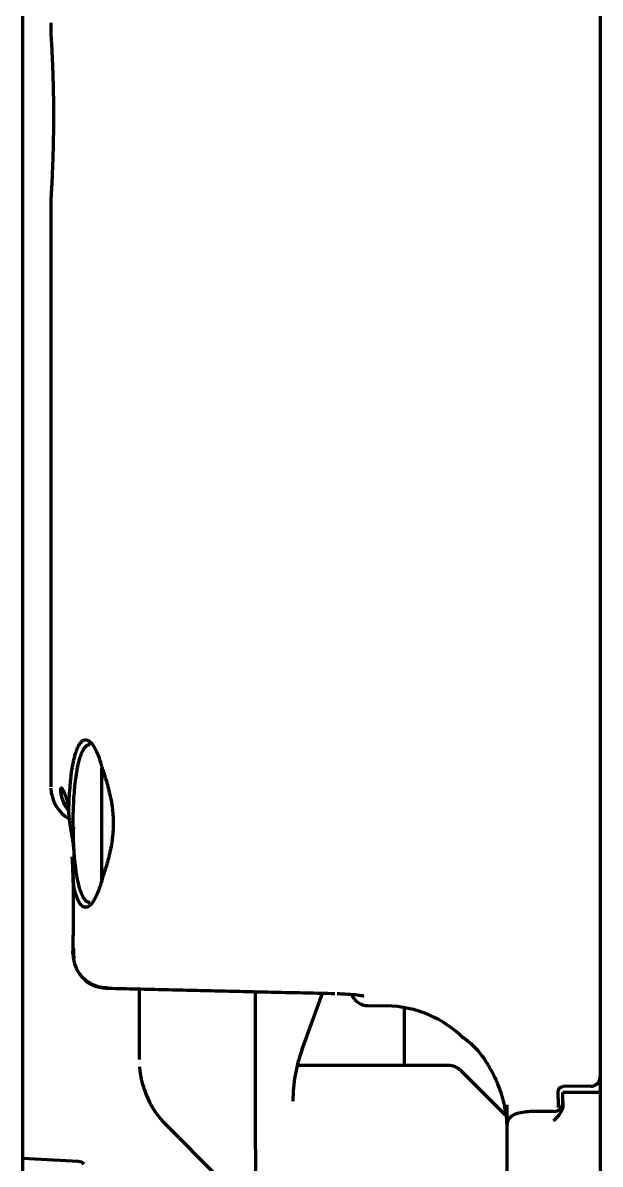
# Model space of a CAD drawing. Header units: inches. Extents: x -2983 to 7024, y 422 to 5529.
# Drawn here: x 1125 to 1156, y 3142.6 to 3203.9 of the extents above; entities that cross this region are included whole.
import ezdxf

# ---------------------------------------------------------------- set-up
doc = ezdxf.new("R2010")
doc.units = ezdxf.units.IN

msp = doc.modelspace()

# ---------------------------------------------------------------- linework, layer by layer
at = {"linetype": 'Continuous', "lineweight": 70}
for p, q in [((1156.001, 3937.292), (1156.001, 2272.092)), ((1125.001, 2297.892), (1125.001, 3935.892)), ((1126.501, 3203.906), (1126.501, 3203.383)), ((1126.501, 3194.401), (1126.501, 3162.862)), ((1129.251, 3157.714), (1129.251, 3163.889)), ((1129.615, 3152.044), (1129.621, 3152.051)), ((1131.251, 3152.006), (1131.251, 3148.213)), ((1137.501, 3143.392), (1137.501, 3151.86)), ((1139.983, 3148.718), (1141.096, 3151.776)), ((1143.549, 3151.109), (1144.544, 3151.092)), ((1145.49, 3147.896), (1145.49, 3151.012)), ((1147.836, 3147.892), (1139.732, 3147.892)), ((1150.917, 3145.225), (1148.543, 3147.599)), ((1153.751, 3146.127), (1153.751, 3146.496)), ((1155.501, 3146.774), (1154.001, 3146.755)), ((1154.001, 3145.943), (1154.001, 3146.443)), ((1156.001, 3146.443), (1154.001, 3146.443)), ((1150.989, 3145.774), (1150.989, 3144.694)), ((1154.001, 3145.943), (1154.001, 3145.786)), ((1153.501, 3145.42), (1152.501, 3145.42)), ((1133.389, 3144.003), (1132.715, 3144.678)), ((1150.989, 3144.694), (1151.001, 3144.611)), ((1151.001, 3136.135), (1151.001, 3144.707)), ((1133.389, 3144.003), (1134.689, 3142.703)), ((1137.501, 3143.392), (1137.501, 3140.392)), ((1127.975, 3142.736), (1125.001, 3142.892)), ((1134.689, 3142.703), (1136.707, 3140.686))]:
    msp.add_line(p, q, dxfattribs=at)
for centre, radius, start, end in [((1128.501, 3162.862), 2, 182.05599, 239.94573), ((1143.556, 3152.109), 1, 203.34829, 269.32734), ((1144.439, 3145.093), 6, 44.73938, 89), ((1147.501, 3145.981), 8, 160, 180), ((1136.251, 3148.213), 5, 184.51218, 225), ((1147.836, 3146.892), 1, 45, 90), ((1153.501, 3145.92), 0.5, 270, 0), ((1127.949, 3142.237), 0.5, 45, 87)]:
    msp.add_arc(centre, radius, start, end, dxfattribs=at)
msp.add_ellipse((1129.007, 3162.818), major_axis=(0.174, 1.992), ratio=0.992492, start_param=1.657411, end_param=2.317524, dxfattribs=at)
for points, knots in [([(1126.501, 3203.392), (1126.501, 3203.392), (1126.501, 3203.392), (1126.501, 3203.39), (1126.501, 3203.386), (1126.502, 3203.378), (1126.503, 3203.356), (1126.506, 3203.313), (1126.51, 3203.242), (1126.514, 3203.178), (1126.516, 3203.155), (1126.518, 3203.118), (1126.519, 3203.105), (1126.52, 3203.078), (1126.521, 3203.065), (1126.525, 3202.994), (1126.533, 3202.869), (1126.541, 3202.718), (1126.55, 3202.556), (1126.554, 3202.469), (1126.56, 3202.351), (1126.561, 3202.327), (1126.564, 3202.279), (1126.567, 3202.206), (1126.571, 3202.13), (1126.578, 3201.974), (1126.588, 3201.757), (1126.597, 3201.522), (1126.603, 3201.338), (1126.606, 3201.276), (1126.609, 3201.18), (1126.61, 3201.148), (1126.612, 3201.084), (1126.613, 3201.051), (1126.618, 3200.889), (1126.625, 3200.623), (1126.631, 3200.347), (1126.635, 3200.136), (1126.637, 3200.029), (1126.639, 3199.921), (1126.64, 3199.849), (1126.64, 3199.813), (1126.643, 3199.63), (1126.645, 3199.337), (1126.646, 3199.041), (1126.646, 3198.818), (1126.646, 3198.743), (1126.646, 3198.595), (1126.645, 3198.521), (1126.644, 3198.301), (1126.641, 3198.011), (1126.637, 3197.726), (1126.633, 3197.514), (1126.631, 3197.444), (1126.629, 3197.339), (1126.628, 3197.305), (1126.627, 3197.235), (1126.626, 3197.201), (1126.622, 3197.03), (1126.614, 3196.764), (1126.606, 3196.513), (1126.597, 3196.269), (1126.592, 3196.15), (1126.586, 3196.007), (1126.585, 3195.979), (1126.583, 3195.923), (1126.579, 3195.839), (1126.576, 3195.76), (1126.569, 3195.604), (1126.559, 3195.407), (1126.55, 3195.233), (1126.543, 3195.11), (1126.541, 3195.07), (1126.538, 3195.013), (1126.537, 3194.994), (1126.535, 3194.958), (1126.534, 3194.94), (1126.529, 3194.853), (1126.522, 3194.728), (1126.516, 3194.629), (1126.51, 3194.544), (1126.508, 3194.508), (1126.505, 3194.465), (1126.504, 3194.452), (1126.503, 3194.43), (1126.502, 3194.421), (1126.501, 3194.399), (1126.501, 3194.392), (1126.501, 3194.392)], [0, 0, 0, 0, 0.007781, 0.007781, 0.015594, 0.03122, 0.03122, 0.062471, 0.093722, 0.093722, 0.109347, 0.109347, 0.11716, 0.11716, 0.124973, 0.124973, 0.156224, 0.187475, 0.187475, 0.218726, 0.218726, 0.226538, 0.226538, 0.234351, 0.249977, 0.249977, 0.281228, 0.312479, 0.312479, 0.328104, 0.328104, 0.335917, 0.335917, 0.343729, 0.343729, 0.37498, 0.406231, 0.406231, 0.421857, 0.42967, 0.42967, 0.437482, 0.437482, 0.468733, 0.499984, 0.499984, 0.51561, 0.51561, 0.531235, 0.531235, 0.562486, 0.593737, 0.593737, 0.609363, 0.609363, 0.617176, 0.617176, 0.624988, 0.624988, 0.656239, 0.68749, 0.68749, 0.718741, 0.718741, 0.726554, 0.726554, 0.734367, 0.749992, 0.749992, 0.781243, 0.812494, 0.812494, 0.82812, 0.82812, 0.835932, 0.835932, 0.843745, 0.843745, 0.874996, 0.906247, 0.906247, 0.937498, 0.937498, 0.953124, 0.953124, 0.968749, 0.968749, 1, 1, 1, 1]), ([(1127.469, 3161.638), (1127.475, 3161.845), (1127.483, 3162.048), (1127.505, 3162.443), (1127.518, 3162.636), (1127.537, 3162.872), (1127.541, 3162.919), (1127.55, 3163.011), (1127.563, 3163.148), (1127.577, 3163.281), (1127.607, 3163.539), (1127.63, 3163.703), (1127.668, 3163.935), (1127.681, 3164.01), (1127.701, 3164.12), (1127.709, 3164.156), (1127.723, 3164.227), (1127.73, 3164.261), (1127.768, 3164.43), (1127.8, 3164.554), (1127.843, 3164.694), (1127.851, 3164.722), (1127.869, 3164.775), (1127.896, 3164.852), (1127.924, 3164.921), (1127.981, 3165.051), (1128.021, 3165.124), (1128.083, 3165.216), (1128.105, 3165.243), (1128.137, 3165.279), (1128.148, 3165.29), (1128.171, 3165.31), (1128.182, 3165.32), (1128.238, 3165.362), (1128.284, 3165.383), (1128.378, 3165.396), (1128.426, 3165.39), (1128.481, 3165.367), (1128.488, 3165.364), (1128.5, 3165.358), (1128.518, 3165.349), (1128.562, 3165.322), (1128.599, 3165.292), (1128.673, 3165.222), (1128.722, 3165.163), (1128.796, 3165.054), (1128.82, 3165.014), (1128.857, 3164.95), (1128.869, 3164.928), (1128.894, 3164.882), (1128.906, 3164.858), (1128.966, 3164.736), (1129.012, 3164.627), (1129.103, 3164.387), (1129.147, 3164.255), (1129.189, 3164.112)], [0, 0, 0, 0, 0.0625, 0.0625, 0.125, 0.125, 0.140625, 0.140625, 0.15625, 0.1875, 0.1875, 0.25, 0.25, 0.28125, 0.28125, 0.296875, 0.296875, 0.3125, 0.3125, 0.375, 0.375, 0.390625, 0.390625, 0.40625, 0.4375, 0.4375, 0.5, 0.5, 0.53125, 0.53125, 0.546875, 0.546875, 0.5625, 0.5625, 0.625, 0.625, 0.6875, 0.6875, 0.695313, 0.695313, 0.703125, 0.71875, 0.75, 0.75, 0.8125, 0.8125, 0.84375, 0.84375, 0.859375, 0.859375, 0.875, 0.875, 0.9375, 0.9375, 1, 1, 1, 1]), ([(1128.612, 3156.642), (1128.578, 3156.642), (1128.545, 3156.648), (1128.463, 3156.68), (1128.415, 3156.714), (1128.362, 3156.769), (1128.357, 3156.775), (1128.345, 3156.789), (1128.339, 3156.795), (1128.322, 3156.817), (1128.311, 3156.832), (1128.277, 3156.879), (1128.255, 3156.915), (1128.192, 3157.031), (1128.152, 3157.122), (1128.104, 3157.254), (1128.09, 3157.295), (1128.076, 3157.337), (1128.067, 3157.367), (1128.062, 3157.381), (1128.04, 3157.456), (1128.023, 3157.518), (1127.973, 3157.715), (1127.943, 3157.857), (1127.901, 3158.087), (1127.888, 3158.167), (1127.872, 3158.27), (1127.869, 3158.291), (1127.863, 3158.333), (1127.86, 3158.354), (1127.851, 3158.418), (1127.845, 3158.461), (1127.817, 3158.679), (1127.798, 3158.86), (1127.773, 3159.144), (1127.765, 3159.24), (1127.754, 3159.387), (1127.751, 3159.437), (1127.745, 3159.537), (1127.742, 3159.587), (1127.728, 3159.841), (1127.719, 3160.047), (1127.708, 3160.463), (1127.705, 3160.674), (1127.705, 3160.994), (1127.706, 3161.1), (1127.708, 3161.259), (1127.709, 3161.312), (1127.711, 3161.418), (1127.712, 3161.471), (1127.719, 3161.734), (1127.727, 3161.939), (1127.75, 3162.34), (1127.764, 3162.536), (1127.785, 3162.775), (1127.789, 3162.823), (1127.798, 3162.917), (1127.812, 3163.055), (1127.828, 3163.189), (1127.861, 3163.449), (1127.886, 3163.613), (1127.921, 3163.806), (1127.928, 3163.844), (1127.943, 3163.918), (1127.95, 3163.955), (1127.973, 3164.063), (1128.005, 3164.201), (1128.04, 3164.327), (1128.066, 3164.416), (1128.076, 3164.445), (1128.094, 3164.502), (1128.104, 3164.529), (1128.151, 3164.661), (1128.191, 3164.752), (1128.276, 3164.907), (1128.321, 3164.971), (1128.373, 3165.026), (1128.379, 3165.032), (1128.391, 3165.044), (1128.409, 3165.06), (1128.427, 3165.074), (1128.463, 3165.1), (1128.487, 3165.113), (1128.544, 3165.136), (1128.578, 3165.142), (1128.612, 3165.142)], [0, 0, 0, 0, 0.030998, 0.030998, 0.077893, 0.077893, 0.083755, 0.083755, 0.089617, 0.089617, 0.101341, 0.101341, 0.124789, 0.124789, 0.171684, 0.171684, 0.183408, 0.18927, 0.18927, 0.195132, 0.195132, 0.21858, 0.21858, 0.265476, 0.265476, 0.288923, 0.288923, 0.294785, 0.294785, 0.300647, 0.300647, 0.312371, 0.312371, 0.359267, 0.359267, 0.382714, 0.382714, 0.394438, 0.394438, 0.406162, 0.406162, 0.453058, 0.453058, 0.499953, 0.499953, 0.523401, 0.523401, 0.535125, 0.535125, 0.546849, 0.546849, 0.593744, 0.593744, 0.64064, 0.64064, 0.652364, 0.652364, 0.664087, 0.687535, 0.687535, 0.734431, 0.734431, 0.746155, 0.746155, 0.757878, 0.757878, 0.781326, 0.804774, 0.804774, 0.816498, 0.816498, 0.828222, 0.828222, 0.875117, 0.875117, 0.922013, 0.922013, 0.927875, 0.927875, 0.933737, 0.945461, 0.945461, 0.968908, 0.968908, 1, 1, 1, 1]), ([(1129.189, 3164.112), (1129.205, 3164.06), (1129.221, 3164.008), (1129.255, 3163.9), (1129.273, 3163.845), (1129.326, 3163.676), (1129.363, 3163.56), (1129.437, 3163.319), (1129.475, 3163.195), (1129.531, 3163.001), (1129.549, 3162.935), (1129.585, 3162.801), (1129.603, 3162.734), (1129.654, 3162.529), (1129.685, 3162.389), (1129.743, 3162.104), (1129.768, 3161.959), (1129.794, 3161.772), (1129.799, 3161.735), (1129.808, 3161.66), (1129.813, 3161.622), (1129.825, 3161.508), (1129.832, 3161.431), (1129.849, 3161.201), (1129.854, 3161.047), (1129.854, 3160.892)], [0, 0, 0, 0, 0.0625, 0.0625, 0.125, 0.125, 0.25, 0.25, 0.375, 0.375, 0.4375, 0.4375, 0.5, 0.5, 0.625, 0.625, 0.75, 0.75, 0.78125, 0.78125, 0.8125, 0.8125, 0.875, 0.875, 1, 1, 1, 1]), ([(1127.715, 3160.689), (1127.714, 3160.683), (1127.701, 3160.548), (1127.705, 3160.252), (1127.712, 3159.863), (1127.718, 3159.685)], [0, 0, 0, 0, 0.025145, 0.598147, 1, 1, 1, 1]), ([(1129.854, 3160.892), (1129.854, 3160.737), (1129.849, 3160.583), (1129.827, 3160.279), (1129.81, 3160.128), (1129.784, 3159.942), (1129.779, 3159.904), (1129.767, 3159.83), (1129.761, 3159.793), (1129.742, 3159.682), (1129.728, 3159.609), (1129.707, 3159.501), (1129.699, 3159.465), (1129.684, 3159.394), (1129.661, 3159.288), (1129.636, 3159.184), (1129.585, 3158.98), (1129.549, 3158.848), (1129.476, 3158.592), (1129.438, 3158.468), (1129.382, 3158.286), (1129.364, 3158.227), (1129.327, 3158.109), (1129.308, 3158.052), (1129.255, 3157.883), (1129.22, 3157.775), (1129.189, 3157.672)], [0, 0, 0, 0, 0.125, 0.125, 0.25, 0.25, 0.28125, 0.28125, 0.3125, 0.3125, 0.375, 0.375, 0.40625, 0.40625, 0.4375, 0.5, 0.5, 0.625, 0.625, 0.75, 0.75, 0.8125, 0.8125, 0.875, 0.875, 1, 1, 1, 1]), ([(1127.632, 3159.105), (1127.633, 3159.092), (1127.635, 3159.066), (1127.638, 3159.027), (1127.641, 3158.989), (1127.643, 3158.95), (1127.646, 3158.912), (1127.648, 3158.874), (1127.65, 3158.836), (1127.652, 3158.798), (1127.654, 3158.761), (1127.656, 3158.723), (1127.658, 3158.686), (1127.66, 3158.649), (1127.661, 3158.612), (1127.663, 3158.575), (1127.665, 3158.538), (1127.666, 3158.502), (1127.668, 3158.459), (1127.669, 3158.411), (1127.671, 3158.358), (1127.673, 3158.305), (1127.675, 3158.252), (1127.678, 3158.201), (1127.68, 3158.149), (1127.682, 3158.099), (1127.684, 3158.048), (1127.687, 3157.998), (1127.689, 3157.957), (1127.691, 3157.924), (1127.692, 3157.9), (1127.694, 3157.876), (1127.696, 3157.853), (1127.697, 3157.831), (1127.699, 3157.809), (1127.701, 3157.789), (1127.703, 3157.771), (1127.704, 3157.757), (1127.706, 3157.745), (1127.707, 3157.733), (1127.708, 3157.721), (1127.71, 3157.708), (1127.711, 3157.695), (1127.713, 3157.681), (1127.714, 3157.668), (1127.716, 3157.654), (1127.717, 3157.639), (1127.719, 3157.625), (1127.72, 3157.61), (1127.722, 3157.595), (1127.724, 3157.579), (1127.726, 3157.563), (1127.727, 3157.547), (1127.729, 3157.53), (1127.731, 3157.514), (1127.732, 3157.502), (1127.733, 3157.496)], [0, 0, 0, 0, 0.022709, 0.045345, 0.067918, 0.090435, 0.112907, 0.135341, 0.157746, 0.180131, 0.202504, 0.224874, 0.247249, 0.269632, 0.291985, 0.31431, 0.336615, 0.358908, 0.3812, 0.414447, 0.447401, 0.480077, 0.512489, 0.544649, 0.576572, 0.60827, 0.639755, 0.671039, 0.702132, 0.718076, 0.733741, 0.749134, 0.764264, 0.779136, 0.793761, 0.808146, 0.8223, 0.830501, 0.838823, 0.847268, 0.855837, 0.864531, 0.873351, 0.882299, 0.891375, 0.900581, 0.909918, 0.919386, 0.928987, 0.938722, 0.948592, 0.958598, 0.968741, 0.979021, 0.989441, 1, 1, 1, 1]), ([(1127.738, 3157.488), (1127.734, 3157.518), (1127.73, 3157.548), (1127.723, 3157.609), (1127.72, 3157.639), (1127.713, 3157.731), (1127.709, 3157.793), (1127.703, 3157.98), (1127.704, 3158.108), (1127.71, 3158.237)], [0, 0, 0, 0, 0.125, 0.125, 0.25, 0.25, 0.5, 0.5, 1, 1, 1, 1]), ([(1129.189, 3157.672), (1129.16, 3157.574), (1129.13, 3157.481), (1129.069, 3157.306), (1129.007, 3157.142), (1128.942, 3156.999), (1128.893, 3156.9), (1128.876, 3156.869), (1128.842, 3156.808), (1128.826, 3156.779), (1128.775, 3156.697), (1128.741, 3156.649), (1128.673, 3156.565), (1128.605, 3156.493), (1128.537, 3156.445), (1128.487, 3156.419), (1128.47, 3156.412), (1128.436, 3156.401), (1128.419, 3156.397), (1128.37, 3156.39), (1128.304, 3156.394), (1128.241, 3156.422), (1128.18, 3156.464), (1128.149, 3156.492), (1128.112, 3156.534), (1128.104, 3156.543), (1128.089, 3156.561), (1128.067, 3156.59), (1128.046, 3156.623), (1128.004, 3156.692), (1127.949, 3156.797), (1127.899, 3156.925), (1127.862, 3157.031), (1127.85, 3157.067), (1127.826, 3157.144), (1127.814, 3157.184), (1127.78, 3157.307), (1127.759, 3157.395), (1127.738, 3157.488)], [0, 0, 0, 0, 0.0625, 0.0625, 0.125, 0.1875, 0.1875, 0.21875, 0.21875, 0.25, 0.25, 0.3125, 0.3125, 0.375, 0.4375, 0.4375, 0.46875, 0.46875, 0.5, 0.5, 0.5625, 0.625, 0.625, 0.6875, 0.6875, 0.703125, 0.703125, 0.71875, 0.75, 0.75, 0.8125, 0.875, 0.875, 0.90625, 0.90625, 0.9375, 0.9375, 1, 1, 1, 1]), ([(1127.779, 3153.659), (1127.778, 3153.661), (1127.764, 3153.684), (1127.747, 3153.718), (1127.729, 3153.76), (1127.718, 3153.792), (1127.709, 3153.823), (1127.702, 3153.853), (1127.697, 3153.883), (1127.693, 3153.913), (1127.691, 3153.942), (1127.69, 3153.97), (1127.691, 3153.998), (1127.693, 3154.026), (1127.696, 3154.053), (1127.7, 3154.079), (1127.706, 3154.104), (1127.712, 3154.13), (1127.719, 3154.154), (1127.724, 3154.17), (1127.726, 3154.178)], [0, 0, 0, 0, 0.01262, 0.141911, 0.204919, 0.266664, 0.327148, 0.386375, 0.444346, 0.501064, 0.556531, 0.610752, 0.66373, 0.715465, 0.76596, 0.815214, 0.863235, 0.910032, 0.955617, 1, 1, 1, 1]), ([(1127.721, 3153.973), (1127.706, 3153.851), (1127.703, 3153.496), (1127.905, 3152.954), (1128.191, 3152.623), (1128.345, 3152.489)], [0, 0, 0, 0, 0.222971, 0.659147, 1, 1, 1, 1]), ([(1127.726, 3154.178), (1127.721, 3154.116), (1127.719, 3154.053), (1127.719, 3153.929), (1127.722, 3153.867), (1127.731, 3153.755), (1127.737, 3153.706), (1127.745, 3153.656)], [0, 0, 0, 0, 0.356189, 0.356189, 0.712378, 0.712378, 1, 1, 1, 1]), ([(1128.345, 3152.489), (1128.359, 3152.473), (1128.502, 3152.305), (1128.764, 3152.186), (1129.005, 3152.122), (1129.043, 3152.113)], [0, 0, 0, 0, 0.080789, 0.855165, 1, 1, 1, 1]), ([(1129.455, 3152.056), (1129.421, 3152.058), (1129.387, 3152.06), (1129.32, 3152.067), (1129.253, 3152.075), (1129.187, 3152.087), (1129.121, 3152.101), (1129.088, 3152.109), (1128.992, 3152.136), (1128.93, 3152.157), (1128.839, 3152.193), (1128.794, 3152.213), (1128.75, 3152.234), (1128.721, 3152.249), (1128.706, 3152.256), (1128.634, 3152.295), (1128.58, 3152.329), (1128.49, 3152.391), (1128.454, 3152.418), (1128.419, 3152.446)], [0, 0, 0, 0, 0.087639, 0.087639, 0.175277, 0.262916, 0.262916, 0.350554, 0.350554, 0.525831, 0.525831, 0.61347, 0.657289, 0.657289, 0.701109, 0.701109, 0.876386, 0.876386, 1, 1, 1, 1]), ([(1128.645, 3152.29), (1128.656, 3152.284), (1128.667, 3152.277), (1128.794, 3152.208), (1128.918, 3152.157), (1129.114, 3152.102), (1129.181, 3152.087), (1129.316, 3152.066), (1129.385, 3152.059), (1129.455, 3152.056)], [0, 0, 0, 0, 0.046938, 0.046938, 0.523469, 0.523469, 0.761735, 0.761735, 1, 1, 1, 1]), ([(1141.877, 3151.754), (1142.02, 3151.751), (1142.362, 3151.74), (1142.826, 3151.704), (1143.157, 3151.663), (1143.293, 3151.638), (1143.315, 3151.631), (1143.315, 3151.632)], [0, 0, 0, 0, 0.20122, 0.506495, 0.756277, 0.915671, 1, 1, 1, 1]), ([(1148.584, 3149.435), (1148.585, 3149.434), (1148.586, 3149.433), (1148.597, 3149.425), (1148.612, 3149.415), (1148.642, 3149.394), (1148.653, 3149.387), (1148.677, 3149.369), (1148.691, 3149.36), (1148.734, 3149.329), (1148.767, 3149.304), (1148.803, 3149.277)], [0, 0, 0, 0, 0.041457, 0.041457, 0.360971, 0.360971, 0.520728, 0.520728, 0.680486, 0.680486, 1, 1, 1, 1]), ([(1148.803, 3149.277), (1148.827, 3149.259), (1148.852, 3149.24), (1148.905, 3149.197), (1148.933, 3149.175), (1149.021, 3149.101), (1149.085, 3149.044), (1149.222, 3148.915), (1149.294, 3148.842), (1149.444, 3148.679), (1149.52, 3148.589), (1149.597, 3148.49)], [0, 0, 0, 0, 0.125, 0.125, 0.25, 0.25, 0.5, 0.5, 0.75, 0.75, 1, 1, 1, 1]), ([(1149.597, 3148.49), (1149.673, 3148.388), (1149.751, 3148.278), (1149.908, 3148.042), (1149.986, 3147.916), (1150.14, 3147.649), (1150.216, 3147.507), (1150.361, 3147.21), (1150.431, 3147.054), (1150.561, 3146.728), (1150.622, 3146.559), (1150.732, 3146.21), (1150.782, 3146.029), (1150.846, 3145.752), (1150.865, 3145.658), (1150.901, 3145.469), (1150.916, 3145.374), (1150.958, 3145.086), (1150.978, 3144.891), (1150.989, 3144.694)], [0, 0, 0, 0, 0.125, 0.125, 0.25, 0.25, 0.375, 0.375, 0.5, 0.5, 0.625, 0.625, 0.75, 0.75, 0.8125, 0.8125, 0.875, 0.875, 1, 1, 1, 1]), ([(1155.501, 3146.774), (1155.534, 3146.774), (1155.567, 3146.778), (1155.616, 3146.788), (1155.632, 3146.793), (1155.663, 3146.803), (1155.679, 3146.809), (1155.725, 3146.829), (1155.753, 3146.846), (1155.794, 3146.875), (1155.807, 3146.885), (1155.833, 3146.907), (1155.845, 3146.918), (1155.879, 3146.954), (1155.9, 3146.98), (1155.927, 3147.023), (1155.935, 3147.037), (1155.95, 3147.067), (1155.964, 3147.097), (1155.975, 3147.128), (1155.984, 3147.16), (1155.988, 3147.177), (1155.997, 3147.226), (1156.001, 3147.259), (1156.001, 3147.293)], [0, 0, 0, 0, 0.125, 0.125, 0.1875, 0.1875, 0.25, 0.25, 0.375, 0.375, 0.4375, 0.4375, 0.5, 0.5, 0.625, 0.625, 0.6875, 0.6875, 0.75, 0.8125, 0.8125, 0.875, 0.875, 1, 1, 1, 1]), ([(1154.001, 3145.786), (1154.001, 3145.743), (1153.996, 3145.7), (1153.981, 3145.616), (1153.97, 3145.575), (1153.941, 3145.493), (1153.924, 3145.454), (1153.884, 3145.378), (1153.863, 3145.342), (1153.827, 3145.288), (1153.815, 3145.271), (1153.789, 3145.236), (1153.776, 3145.219), (1153.736, 3145.169), (1153.708, 3145.136), (1153.651, 3145.073), (1153.606, 3145.026), (1153.554, 3144.973), (1153.531, 3144.95), (1153.516, 3144.935), (1153.508, 3144.927), (1153.501, 3144.92)], [0, 0, 0, 0, 0.125, 0.125, 0.25, 0.25, 0.375, 0.375, 0.5, 0.5, 0.5625, 0.5625, 0.625, 0.625, 0.75, 0.75, 0.875, 0.9375, 0.96875, 0.96875, 1, 1, 1, 1]), ([(1153.751, 3146.127), (1153.751, 3146.098), (1153.751, 3146.07), (1153.751, 3146.015), (1153.751, 3145.988), (1153.751, 3145.934), (1153.751, 3145.908), (1153.751, 3145.859), (1153.751, 3145.836), (1153.751, 3145.792), (1153.751, 3145.771), (1153.751, 3145.734), (1153.751, 3145.717), (1153.751, 3145.687), (1153.751, 3145.662), (1153.751, 3145.645), (1153.751, 3145.639)], [0, 0, 0, 0, 0.125, 0.125, 0.25, 0.25, 0.375, 0.375, 0.5, 0.5, 0.625, 0.625, 0.75, 0.75, 0.875, 1, 1, 1, 1]), ([(1152.501, 3145.42), (1152.499, 3145.42), (1152.347, 3145.426), (1152.029, 3145.403), (1151.599, 3145.336), (1151.31, 3145.245), (1151.086, 3145.026), (1151.006, 3144.849), (1151.007, 3144.744), (1151.011, 3144.708)], [0, 0, 0, 0, 0.002881, 0.21717, 0.438027, 0.716407, 0.839802, 0.946782, 1, 1, 1, 1])]:
    msp.add_open_spline(points, degree=3, knots=knots, dxfattribs=at)
for points, degree in [([(1127.022, 3162.818), (1127.036, 3162.817), (1127.065, 3162.806), (1127.109, 3162.766), (1127.154, 3162.702), (1127.2, 3162.614), (1127.246, 3162.504), (1127.292, 3162.371), (1127.338, 3162.218), (1127.383, 3162.044), (1127.427, 3161.851), (1127.455, 3161.711), (1127.469, 3161.638)], 3), ([(1127.537, 3160.892), (1127.527, 3160.956), (1127.51, 3161.084), (1127.488, 3161.273), (1127.474, 3161.459), (1127.47, 3161.579), (1127.469, 3161.638)], 3), ([(1127.71, 3158.237), (1127.713, 3158.307), (1127.721, 3158.444), (1127.734, 3158.647), (1127.746, 3158.838), (1127.754, 3159.02), (1127.756, 3159.194), (1127.753, 3159.359), (1127.744, 3159.522), (1127.729, 3159.689), (1127.708, 3159.864), (1127.68, 3160.049), (1127.647, 3160.246), (1127.61, 3160.453), (1127.572, 3160.669), (1127.548, 3160.817), (1127.537, 3160.892)], 3), ([(1127.704, 3158.028), (1127.698, 3156), (1127.691, 3153.973)], 2), ([(1127.701, 3156.959), (1127.696, 3155.467), (1127.691, 3153.975)], 2), ([(1129.431, 3152.051), (1129.616, 3152.047)], 1), ([(1129.621, 3152.051), (1129.565, 3152.052), (1129.509, 3152.054), (1129.455, 3152.056)], 3), ([(1129.615, 3152.044), (1135.684, 3151.901), (1141.753, 3151.761)], 2), ([(1153.751, 3146.496), (1153.751, 3146.508), (1153.752, 3146.533), (1153.76, 3146.569), (1153.773, 3146.604), (1153.79, 3146.636), (1153.812, 3146.666), (1153.838, 3146.693), (1153.867, 3146.715), (1153.898, 3146.732), (1153.931, 3146.745), (1153.966, 3146.753), (1153.989, 3146.755), (1154.001, 3146.755)], 3)]:
    msp.add_open_spline(points, degree=degree, dxfattribs=at)

doc.saveas('drawing.dxf')
